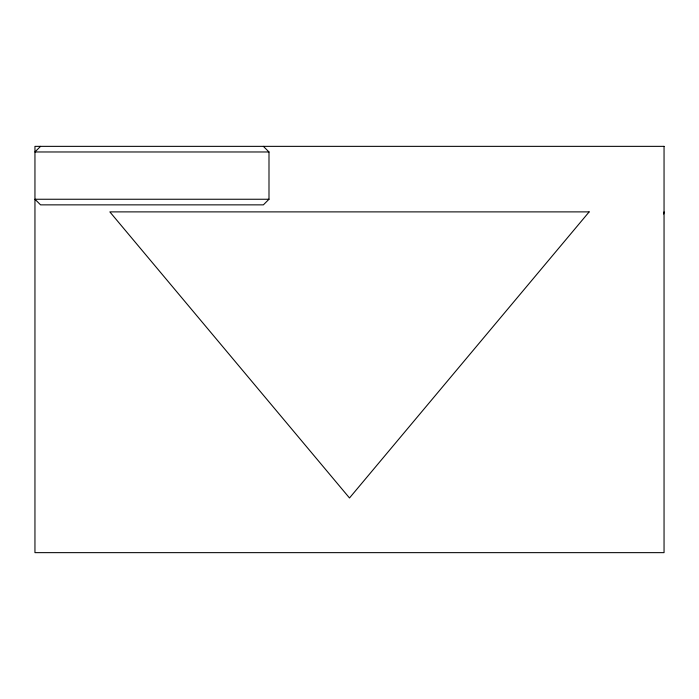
<?xml version="1.0" encoding="UTF-8"?>
<svg xmlns="http://www.w3.org/2000/svg" width="699" height="699" viewBox="0 0 699 699"><rect width="100%" height="100%" fill="white"/><g stroke="black" fill="none" stroke-linecap="round" stroke-linejoin="round"><path stroke-width="1.05" d="M663.709 214.034L664.05 211.884M40.568 146.353L34.95 151.971L268.993 151.971L268.993 199.25L263.374 204.859L40.568 204.859L34.95 199.25L268.993 199.25M263.374 146.353L268.993 151.971M589.161 211.884L349.5 497.976L109.839 211.884L589.161 211.884M664.05 146.353L34.95 146.353L34.95 552.647L664.05 552.647L664.05 146.353"/></g></svg>
